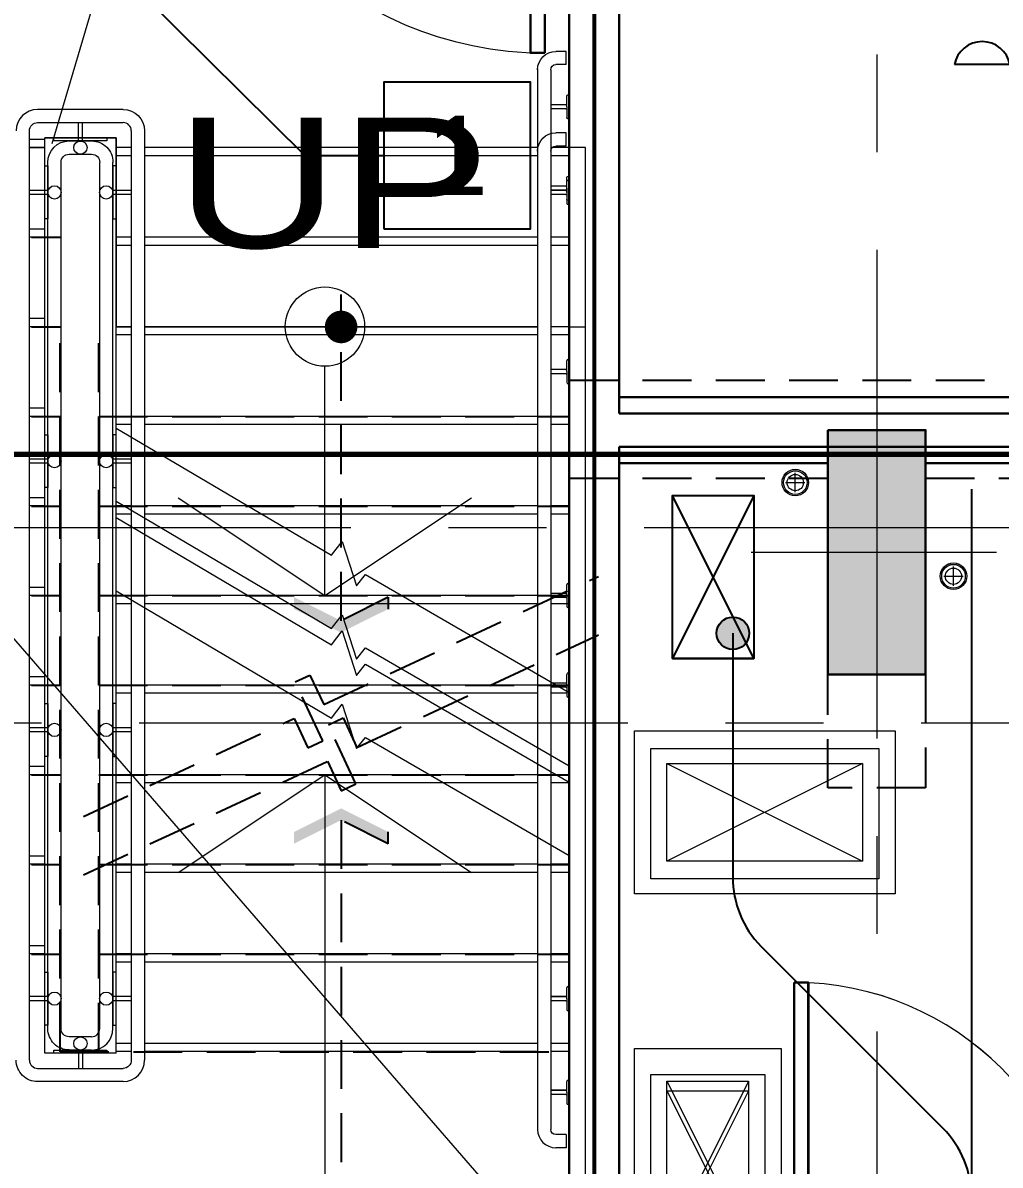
# Model space of a CAD drawing. Header units: inches. Extents: x -26575 to 27, y -11337 to 2257.
# Drawn here: x -22074.8 to -21954.9, y 848.8 to 989.1 of the extents above; entities that cross this region are included whole.
import ezdxf
from ezdxf import colors
from ezdxf.entities.mleader import LeaderData, LeaderLine
from ezdxf.enums import TextEntityAlignment as Align
from ezdxf.math import Vec2, Vec3

# ---------------------------------------------------------------- set-up
doc = ezdxf.new("R2010")
doc.units = ezdxf.units.IN
doc.header["$LTSCALE"] = 48
doc.header["$MEASUREMENT"] = 0
for name, pattern in [('A106$0$CENTER', [2, 1.25, -0.25, 0.25, -0.25]), ('A112$0$CENTER', [2, 1.25, -0.25, 0.25, -0.25]), ('NB - 12th floor_plan$0$HIDDEN2', [0.1875, 0.125, -0.0625])]:
    doc.linetypes.add(name, pattern=pattern)
for name, color, linetype in [('A106$0$A-ANNO-TEXT', 8, 'Continuous'), ('A106$0$A-AREA-IDEN', 8, 'Continuous'), ('A106$0$A-DOOR', 8, 'Continuous'), ('A106$0$A-DOOR-FRAM', 8, 'Continuous'), ('A106$0$A-FLOR-CURB', 8, 'Continuous'), ('A106$0$A-FLOR-HRAL', 8, 'Continuous'), ('A106$0$A-FLOR-OPENING', 8, 'Continuous'), ('A106$0$A-FLOR-SLAB', 8, 'Continuous'), ('A106$0$A-FLOR-STRS', 8, 'Continuous'), ('A106$0$A-GRID-GRDP0-15', 8, 'Continuous'), ('A106$0$A-WALL-FULL-INTR', 8, 'Continuous'), ('A106$0$bc105-11 - A-WALL-FIRE', 8, 'Continuous'), ('A106$0$E-RISER-SLEEVE', 8, 'Continuous'), ('A112$0$A-ANNO-IDEN', 8, 'Continuous'), ('A112$0$A-ANNO-PATT-1-12', 8, 'Continuous'), ('A112$0$A-DOOR', 8, 'Continuous'), ('A112$0$A-FLOR-CURB', 8, 'Continuous'), ('A112$0$A-FLOR-HRAL', 8, 'Continuous'), ('A112$0$A-FLOR-OPENING', 8, 'Continuous'), ('A112$0$A-FLOR-SLAB', 8, 'Continuous'), ('A112$0$A-FLOR-STRS', 8, 'Continuous'), ('A112$0$A-GRID-COLS', 8, 'Continuous'), ('A112$0$A-GRID-GRDP0-15', 8, 'Continuous'), ('A112$0$A-WALL-FULL-INTR', 8, 'Continuous'), ('A112$0$bc112 - A-WALL-FIRE', 8, 'Continuous'), ('A112$0$E-RISER-SLEEVE', 8, 'Continuous'), ('A112$0$Level 20', 8, 'Continuous'), ('A612$0$A-COLS-COL1-12', 8, 'Continuous'), ('A612$0$A-FLOR-OPENING', 8, 'Continuous'), ('E-CNDT', 30, 'Continuous'), ('E-FIRE', 234, 'Continuous'), ('E-POWR-EQPM', 234, 'Continuous'), ('E-TEXT', 6, 'Continuous'), ('G-Anno', 6, 'Continuous'), ('NB - 12th floor_plan$0$STCBEAMS', 1, 'NB - 12th floor_plan$0$HIDDEN2'), ('NB - 12th floor_plan$0$STCCOLS1', 1, 'NB - 12th floor_plan$0$HIDDEN2'), ('NB - 12th floor_plan$0$STSTAIRS1', 1, 'NB - 12th floor_plan$0$HIDDEN2'), ('XREF', 7, 'Continuous')]:
    doc.layers.add(name, color=color, linetype=linetype)
doc.layers.add('E-Fire-Covr', color=240, linetype='Continuous', lineweight=70, plot=False)
doc.styles.add('A106$0$style-Arial', font='arial.ttf')
doc.styles.add('MAMEP ANNO', font='arial.ttf', dxfattribs={"height": 0.078125})
doc.styles.get("Standard").update_dxf_attribs({"font": 'simplex.shx'})

# ---------------------------------------------------------------- blocks, each defined once
blk = doc.blocks.new('A106$0$36D478_5')
at = {"layer": 'A106$0$A-DOOR', "linetype": 'Continuous', "lineweight": 0}
blk.add_arc((0.85, 5.25), 36, 0, 90, dxfattribs=at)
at = {"layer": 'A106$0$A-DOOR', "linetype": 'Continuous', "lineweight": 30}
blk.add_3dface([(0.85, 41.25), (2.6, 41.25), (2.6, 5.25), (0.85, 5.25)], dxfattribs=at)
at = {"layer": 'A106$0$A-DOOR-FRAM', "linetype": 'Continuous', "lineweight": 30}
for p, q in [((-0.65, 5.25), (0.85, 5.25)), ((-0.65, 5.25), (-0.65, 4.88)), ((0.85, 5.25), (0.85, 2.83)), ((38.35, 5.25), (36.85, 5.25)), ((36.85, 5.25), (36.85, 2.83)), ((38.35, 5.25), (38.35, 4.88)), ((0.85, 2.83), (1.6, 2.83)), ((1.6, 2.83), (1.6, -0.37)), ((36.85, 2.83), (36.1, 2.83)), ((36.1, 2.83), (36.1, -0.37)), ((-0.65, -0.37), (-0.65, 0)), ((38.35, -0.37), (38.35, 0)), ((1.6, -0.37), (-0.65, -0.37)), ((36.1, -0.37), (38.35, -0.37))]:
    blk.add_line(p, q, dxfattribs=at)
at = {"layer": 'A106$0$A-DOOR-FRAM', "linetype": 'Continuous', "lineweight": 13}
for p, q in [((-0.65, 4.88), (-0.5, 4.88)), ((-0.5, 5.1), (0.7, 5.1)), ((-0.5, 5.1), (-0.5, 4.88)), ((0.7, 5.1), (0.7, 2.68)), ((38.2, 5.1), (37, 5.1)), ((37, 5.1), (37, 2.68)), ((38.2, 5.1), (38.2, 4.88)), ((38.35, 4.88), (38.2, 4.88)), ((0.7, 2.68), (1.45, 2.68)), ((1.45, 2.68), (1.45, -0.22)), ((37, 2.68), (36.25, 2.68)), ((36.25, 2.68), (36.25, -0.22)), ((-0.5, 0), (-0.65, 0)), ((-0.5, -0.22), (-0.5, 0)), ((38.2, -0.22), (38.2, 0)), ((38.2, 0), (38.35, 0)), ((1.45, -0.22), (-0.5, -0.22)), ((36.25, -0.22), (38.2, -0.22))]:
    blk.add_line(p, q, dxfattribs=at)
blk = doc.blocks.new('*U338')
at = {"layer": 'A106$0$A-FLOR-HRAL', "linetype": 'Continuous', "lineweight": 0}
for p, q in [((1.1, 1.5), (1.04, 1.5)), ((1.1, -1.5), (1.1, 1.5)), ((0.73, 0.26), (-1.11, 0.26)), ((0.86, 0.01), (0.86, 1.32)), ((0.86, 0.01), (0.86, -1.32)), ((0.73, -0.24), (-1.11, -0.24)), ((1.1, -1.5), (1.04, -1.5))]:
    blk.add_line(p, q, dxfattribs=at)
at = {"layer": 'A106$0$A-FLOR-HRAL', "linetype": 'Continuous', "lineweight": 0, "extrusion": (0, 0, -1)}
for centre, radius, start, end in [((-1.04, 1.32), 0.188, 0, 90), ((-0.73, -0.37), 0.125, 90, 180), ((-1.04, -1.32), 0.188, 270, 0)]:
    blk.add_arc(centre, radius, start, end, dxfattribs=at)
at = {"layer": 'A106$0$A-FLOR-HRAL', "linetype": 'Continuous', "lineweight": 0}
blk.add_arc((0.73, 0.38), 0.125, 270, 0, dxfattribs=at)
blk = doc.blocks.new('*U337')
at = {"layer": 'A106$0$A-FLOR-HRAL', "linetype": 'Continuous', "lineweight": 0}
for p, q in [((1.1, 1.5), (1.04, 1.5)), ((1.1, 1.5), (1.1, -1.5)), ((0.73, 0.24), (-1.11, 0.24)), ((0.86, -0.01), (0.86, 1.32)), ((0.73, -0.26), (-1.11, -0.26)), ((0.86, -0.01), (0.86, -1.32)), ((1.1, -1.5), (1.04, -1.5))]:
    blk.add_line(p, q, dxfattribs=at)
for centre, radius, start, end in [((1.04, 1.32), 0.188, 90, 180), ((0.73, 0.37), 0.125, 270, 0), ((1.04, -1.32), 0.188, 180, 270)]:
    blk.add_arc(centre, radius, start, end, dxfattribs=at)
at = {"layer": 'A106$0$A-FLOR-HRAL', "linetype": 'Continuous', "lineweight": 0, "extrusion": (0, 0, -1)}
blk.add_arc((-0.73, -0.38), 0.125, 90, 180, dxfattribs=at)
blk = doc.blocks.new('*U428')
at = {"layer": 'A106$0$A-DOOR', "linetype": 'Continuous', "lineweight": 0}
blk.add_arc((22, 18.56), 44, 180, 270, dxfattribs=at)
at = {"layer": 'A106$0$A-DOOR', "linetype": 'Continuous', "lineweight": 30}
blk.add_3dface([(22, -25.44), (20.25, -25.44), (20.25, 18.56), (22, 18.56)], dxfattribs=at)
at = {"layer": 'A106$0$A-DOOR-FRAM', "linetype": 'Continuous', "lineweight": 30}
for p, q in [((-21.25, 25.44), (-23.5, 25.44)), ((-23.5, 25.44), (-23.5, 25.06)), ((-21.25, 20.98), (-21.25, 25.44)), ((21.25, 25.44), (23.5, 25.44)), ((21.25, 20.98), (21.25, 25.44)), ((23.5, 25.44), (23.5, 25.06)), ((-22, 18.56), (-22, 20.98)), ((-22, 20.98), (-21.25, 20.98)), ((22, 20.98), (21.25, 20.98)), ((22, 18.56), (22, 20.98)), ((-23.5, 18.56), (-23.5, 18.94)), ((-23.5, 18.56), (-22, 18.56)), ((23.5, 18.56), (22, 18.56)), ((23.5, 18.56), (23.5, 18.94))]:
    blk.add_line(p, q, dxfattribs=at)
at = {"layer": 'A106$0$A-DOOR-FRAM', "linetype": 'Continuous', "lineweight": 13}
for p, q in [((-21.4, 25.29), (-23.35, 25.29)), ((-23.35, 25.29), (-23.35, 25.06)), ((-21.4, 21.13), (-21.4, 25.29)), ((21.4, 21.13), (21.4, 25.29)), ((21.4, 25.29), (23.35, 25.29)), ((23.35, 25.29), (23.35, 25.06)), ((-23.35, 25.06), (-23.5, 25.06)), ((23.35, 25.06), (23.5, 25.06)), ((-22.15, 18.71), (-22.15, 21.13)), ((-22.15, 21.13), (-21.4, 21.13)), ((22.15, 21.13), (21.4, 21.13)), ((22.15, 18.71), (22.15, 21.13)), ((-23.5, 18.94), (-23.35, 18.94)), ((-23.35, 18.71), (-23.35, 18.94)), ((-23.35, 18.71), (-22.15, 18.71)), ((23.35, 18.71), (22.15, 18.71)), ((23.5, 18.94), (23.35, 18.94)), ((23.35, 18.71), (23.35, 18.94))]:
    blk.add_line(p, q, dxfattribs=at)
blk = doc.blocks.new('*U371')
at = {"linetype": 'Continuous', "lineweight": 0}
for p, q in [((-9.5, 0, 0), (9.5, 0, 0)), ((0, -9.5, 0), (0, 9.5, 0))]:
    blk.add_line(p, q, dxfattribs=at)
at = {"layer": 'A106$0$E-RISER-SLEEVE', "linetype": 'Continuous', "lineweight": 0}
for radius in [13, 11.6]:
    blk.add_circle((0, 0, 0), radius, dxfattribs=at)
at = {"layer": 'A106$0$E-RISER-SLEEVE', "linetype": 'Continuous', "lineweight": 13}
blk.add_circle((0, 0, 0), 8, dxfattribs=at)
blk = doc.blocks.new('A106')
at = {"layer": 'A106$0$A-ANNO-TEXT', "lineweight": 13}
for p, q in [((-22037.75, 918.79), (-22037.75, 946.93)), ((-22037.75, 896.76), (-22037.75, 839.47))]:
    blk.add_line(p, q, dxfattribs=at)
at = {"layer": 'A106$0$A-ANNO-TEXT', "lineweight": 13, "flags": 128}
for points in [[(-22055.75, 930.79), (-22037.75, 918.79), (-22019.75, 930.79)], [(-22055.75, 884.76), (-22037.75, 896.76), (-22019.75, 884.76)]]:
    blk.add_lwpolyline(points, dxfattribs=at)
at = {"layer": 'A106$0$A-ANNO-TEXT', "lineweight": 13}
blk.add_circle((-22037.75, 951.81), 4.87, dxfattribs=at)
at = {"layer": 'A106$0$A-AREA-IDEN', "lineweight": 0, "elevation": 0.21, "flags": 128}
blk.add_lwpolyline([(-21916.08, 1263.35), (-21985.8, 1263.35), (-22071.29, 974.27)], dxfattribs=at)
at = {"layer": 'A106$0$A-FLOR-CURB', "lineweight": 0}
for points in [[(-21997.76, 899.99), (-21969.76, 899.99), (-21969.76, 883.99), (-21997.76, 883.99)], [(-21997.76, 859.99), (-21983.76, 859.99), (-21983.76, 835.99), (-21997.76, 835.99)]]:
    blk.add_3dface(points, dxfattribs=at)
at = {"layer": 'A106$0$A-FLOR-HRAL', "lineweight": 13}
for p, q in [((-22062.52, 978.48), (-22073.02, 978.48)), ((-22073.02, 976.86), (-22062.52, 976.86)), ((-22074.02, 861.73), (-22074.02, 975.86)), ((-22061.52, 975.86), (-22061.52, 927.25)), ((-22059.9, 975.86), (-22059.9, 926.29)), ((-22008.15, 975.61), (-22009.4, 975.61)), ((-22008.15, 973.98), (-22008.15, 975.61)), ((-22069.15, 974.61), (-22066.4, 974.61)), ((-22011.65, 973.47), (-22011.65, 898.11)), ((-22008.15, 973.98), (-22009.4, 973.98)), ((-22069.15, 972.98), (-22066.4, 972.98)), ((-22010.02, 973.36), (-22010.02, 897.17)), ((-22071.77, 865.61), (-22071.77, 971.98)), ((-22070.15, 865.61), (-22070.15, 971.98)), ((-22065.4, 927.57), (-22065.4, 971.98)), ((-22063.77, 926.61), (-22063.77, 971.98)), ((-22065.4, 865.61), (-22065.4, 927.57)), ((-22063.77, 865.61), (-22063.77, 926.61)), ((-22061.52, 918.25), (-22061.52, 861.73)), ((-22059.9, 917.29), (-22059.9, 861.73)), ((-22011.65, 889.11), (-22011.65, 853.23)), ((-22010.02, 888.17), (-22010.02, 853.23)), ((-22066.4, 864.61), (-22069.15, 864.61)), ((-22066.4, 862.98), (-22069.15, 862.98)), ((-22073.02, 860.73), (-22062.52, 860.73)), ((-22062.52, 859.11), (-22073.02, 859.11)), ((-22008.15, 852.61), (-22009.4, 852.61)), ((-22008.15, 852.61), (-22008.15, 850.98)), ((-22008.15, 850.98), (-22009.4, 850.98))]:
    blk.add_line(p, q, dxfattribs=at)
at = {"layer": 'A106$0$A-FLOR-HRAL', "lineweight": 0}
for p, q in [((-22068.02, 974.61), (-22068.02, 976.86)), ((-22067.52, 974.61), (-22067.52, 976.86)), ((-22071.77, 968.54), (-22074.02, 968.54)), ((-22071.77, 968.04), (-22074.02, 968.04)), ((-22061.52, 968.54), (-22063.77, 968.54)), ((-22061.52, 968.04), (-22063.77, 968.04)), ((-22071.77, 935.54), (-22074.02, 935.54)), ((-22071.77, 935.04), (-22074.02, 935.04)), ((-22061.52, 935.54), (-22063.77, 935.54)), ((-22061.52, 935.04), (-22063.77, 935.04)), ((-22071.77, 902.54), (-22074.02, 902.54)), ((-22071.77, 902.04), (-22074.02, 902.04)), ((-22061.52, 902.54), (-22063.77, 902.54)), ((-22061.52, 902.04), (-22063.77, 902.04)), ((-22071.77, 869.54), (-22074.02, 869.54)), ((-22071.77, 869.04), (-22074.02, 869.04)), ((-22061.52, 869.54), (-22063.77, 869.54)), ((-22061.52, 869.04), (-22063.77, 869.04)), ((-22068.02, 862.98), (-22068.02, 860.73)), ((-22067.52, 862.98), (-22067.52, 860.73))]:
    blk.add_line(p, q, dxfattribs=at)
at = {"layer": 'A106$0$A-FLOR-HRAL', "lineweight": 13}
for centre, radius, start, end in [((-22073.02, 975.86), 2.63, 90, 179.983), ((-22062.52, 975.86), 1, 359.9847, 90), ((-22066.4, 865.61), 1, 270, 360), ((-22066.4, 865.61), 2.63, 270, 360), ((-22073.02, 861.73), 1, 180, 270), ((-22062.52, 861.73), 2.63, 270, 360), ((-22009.4, 853.23), 2.25, 180, 270)]:
    blk.add_arc(centre, radius, start, end, dxfattribs=at)
at = {"layer": 'A106$0$A-FLOR-HRAL', "lineweight": 13, "extrusion": (0, 0, -1)}
for centre, radius, start, end in [((22062.52, 975.86), 2.63, 90, 180), ((22073.02, 975.86), 1, 359.9765, 90), ((22009.4, 973.36), 2.25, 0, 90), ((22069.15, 971.98), 2.63, 0, 90), ((22066.4, 971.98), 2.63, 90, 180.1233), ((22009.4, 973.36), 0.625, 0, 90), ((22069.15, 971.98), 1, 0, 90), ((22066.4, 971.98), 1, 90, 180.1998), ((22069.15, 865.61), 2.62, 270, 0.0215), ((22069.15, 865.61), 1, 270, 0.0348), ((22073.02, 861.73), 2.63, 270, 0.0009), ((22062.52, 861.73), 1, 179.9832, 270), ((22009.4, 853.23), 0.625, 270, 0)]:
    blk.add_arc(centre, radius, start, end, dxfattribs=at)
at = {"layer": 'A106$0$A-FLOR-OPENING', "lineweight": 0}
for p, q in [((-22059.9, 951.79), (-22011.65, 951.79)), ((-22007.77, 951.79), (-22010.02, 951.79)), ((-22007.77, 951.79), (-22005.77, 951.79)), ((-22005.77, 805.79), (-22005.77, 951.79))]:
    blk.add_line(p, q, dxfattribs=at)
at = {"layer": 'A106$0$A-FLOR-OPENING', "lineweight": 0, "flags": 128}
blk.add_lwpolyline([(-22074.02, 973.79), (-22072.15, 973.79), (-22072.15, 974.98), (-22063.4, 974.98), (-22063.4, 951.79), (-22061.52, 951.79)], dxfattribs=at)
at = {"layer": 'A106$0$A-FLOR-OPENING', "lineweight": 0}
for points in [[(-21995.76, 898.16), (-21971.76, 898.16), (-21971.76, 886.16), (-21995.76, 886.16)], [(-21995.76, 857.99), (-21985.76, 857.99), (-21985.76, 837.99), (-21995.76, 837.99)]]:
    blk.add_3dface(points, dxfattribs=at)
at = {"layer": 'A106$0$A-FLOR-SLAB', "lineweight": 0}
for p, q in [((-21995.76, 898.16), (-21971.76, 886.16)), ((-21971.76, 898.16), (-21995.76, 886.16)), ((-21995.76, 857.99), (-21985.76, 837.99)), ((-21985.76, 857.99), (-21995.76, 837.99))]:
    blk.add_line(p, q, dxfattribs=at)
at = {"layer": 'A106$0$A-FLOR-STRS', "lineweight": 0}
for p, q in [((-22072.15, 862.61), (-22072.15, 974.98)), ((-22063.4, 974.98), (-22072.15, 974.98)), ((-22063.4, 928.36), (-22063.4, 974.98)), ((-22072.15, 974.79), (-22074.02, 974.79)), ((-22072.15, 963.79), (-22074.02, 963.79)), ((-22072.15, 952.79), (-22074.02, 952.79)), ((-22061.52, 950.79), (-22063.4, 950.79)), ((-22011.65, 950.79), (-22059.9, 950.79)), ((-22007.77, 950.79), (-22010.02, 950.79)), ((-22072.15, 941.79), (-22074.02, 941.79)), ((-22061.52, 939.79), (-22063.4, 939.79)), ((-22011.65, 939.79), (-22059.9, 939.79)), ((-22007.77, 939.79), (-22010.02, 939.79)), ((-22072.15, 930.79), (-22074.02, 930.79)), ((-22061.52, 928.79), (-22063.4, 928.79)), ((-22011.65, 928.79), (-22059.9, 928.79)), ((-22007.77, 928.79), (-22010.02, 928.79)), ((-22072.15, 919.79), (-22074.02, 919.79)), ((-22063.4, 862.61), (-22063.4, 919.36)), ((-22061.52, 917.79), (-22063.4, 917.79)), ((-22011.65, 917.79), (-22045.5, 917.79)), ((-22007.77, 917.79), (-22010.02, 917.79)), ((-22072.15, 908.79), (-22074.02, 908.79)), ((-22061.52, 906.79), (-22063.4, 906.79)), ((-22042.11, 906.79), (-22059.9, 906.79)), ((-22011.65, 906.79), (-22026.7, 906.79)), ((-22008.06, 906.79), (-22010.02, 906.79)), ((-22072.15, 897.79), (-22074.02, 897.79)), ((-22061.52, 895.79), (-22063.4, 895.79)), ((-22023.23, 895.79), (-22059.9, 895.79)), ((-22072.15, 886.79), (-22074.02, 886.79)), ((-22061.52, 884.79), (-22063.4, 884.79)), ((-22011.65, 884.79), (-22059.9, 884.79)), ((-22007.77, 884.79), (-22010.02, 884.79)), ((-22072.15, 875.79), (-22074.02, 875.79)), ((-22061.52, 873.79), (-22063.4, 873.79)), ((-22011.65, 873.79), (-22059.9, 873.79)), ((-22007.77, 873.79), (-22010.02, 873.79)), ((-22061.52, 862.79), (-22063.4, 862.79)), ((-22011.65, 862.79), (-22059.9, 862.79)), ((-22007.77, 862.79), (-22010.02, 862.79)), ((-22063.4, 862.61), (-22072.15, 862.61))]:
    blk.add_line(p, q, dxfattribs=at)
at = {"layer": 'A106$0$A-FLOR-STRS', "lineweight": 13}
for p, q in [((-22072.15, 973.79), (-22074.02, 973.79)), ((-22072.15, 962.79), (-22074.02, 962.79)), ((-22072.15, 951.79), (-22074.02, 951.79)), ((-22061.52, 951.79), (-22063.4, 951.79)), ((-22011.65, 951.79), (-22059.9, 951.79)), ((-22007.77, 951.79), (-22010.02, 951.79)), ((-22072.15, 940.79), (-22074.02, 940.79)), ((-22061.52, 940.79), (-22063.4, 940.79)), ((-22011.65, 940.79), (-22059.9, 940.79)), ((-22007.77, 940.79), (-22010.02, 940.79)), ((-22072.15, 929.79), (-22074.02, 929.79)), ((-22061.52, 929.79), (-22063.4, 929.79)), ((-22011.65, 929.79), (-22059.9, 929.79)), ((-22007.77, 929.79), (-22010.02, 929.79)), ((-22072.15, 918.79), (-22074.02, 918.79)), ((-22062.45, 918.79), (-22063.4, 918.79)), ((-22011.65, 918.79), (-22047.19, 918.79)), ((-22007.77, 918.79), (-22010.02, 918.79)), ((-22072.15, 907.79), (-22074.02, 907.79)), ((-22061.52, 907.79), (-22063.4, 907.79)), ((-22043.8, 907.79), (-22059.9, 907.79)), ((-22011.65, 907.79), (-22028.34, 907.79)), ((-22072.15, 896.79), (-22074.02, 896.79)), ((-22061.52, 896.79), (-22063.4, 896.79)), ((-22024.96, 896.79), (-22059.9, 896.79)), ((-22007.77, 896.79), (-22009.37, 896.79)), ((-22072.15, 885.79), (-22074.02, 885.79)), ((-22061.52, 885.79), (-22063.4, 885.79)), ((-22011.65, 885.79), (-22059.9, 885.79)), ((-22007.77, 885.79), (-22010.02, 885.79)), ((-22007.77, 885.79), (-22010.02, 885.79)), ((-22072.15, 874.79), (-22074.02, 874.79)), ((-22061.52, 874.79), (-22063.4, 874.79)), ((-22011.65, 874.79), (-22059.9, 874.79)), ((-22007.77, 874.79), (-22010.02, 874.79)), ((-22061.52, 863.79), (-22063.4, 863.79)), ((-22011.65, 863.79), (-22059.9, 863.79)), ((-22007.77, 863.79), (-22010.02, 863.79))]:
    blk.add_line(p, q, dxfattribs=at)
at = {"layer": 'A106$0$A-FLOR-STRS', "lineweight": 0, "flags": 128}
for points in [[(-22063.4, 928.36), (-22036.96, 912.75), (-22035.62, 914.44), (-22033.89, 908.99), (-22032.77, 910.36), (-22007.77, 895.87)], [(-22063.4, 919.36), (-22036.96, 903.75), (-22035.62, 905.44), (-22033.89, 899.99), (-22032.77, 901.36), (-22007.77, 886.87)]]:
    blk.add_lwpolyline(points, dxfattribs=at)
at = {"layer": 'A106$0$A-FLOR-STRS', "lineweight": 0}
for centre in [(-22067.77, 973.79), (-22070.95, 968.29), (-22064.6, 968.29), (-22070.95, 935.29), (-22064.6, 935.29), (-22070.95, 902.29), (-22064.6, 902.29), (-22070.95, 869.29), (-22064.6, 869.29), (-22067.77, 863.79)]:
    blk.add_circle(centre, 0.813, dxfattribs=at)
for points in [[(-22071.02, 974.98), (-22064.52, 974.98), (-22064.52, 974.61), (-22071.02, 974.61)], [(-22072.15, 965.04), (-22072.15, 971.54), (-22071.77, 971.54), (-22071.77, 965.04)], [(-22063.4, 965.04), (-22063.4, 971.54), (-22063.77, 971.54), (-22063.77, 965.04)], [(-22072.15, 932.04), (-22072.15, 938.54), (-22071.77, 938.54), (-22071.77, 932.04)], [(-22063.4, 932.04), (-22063.4, 938.54), (-22063.77, 938.54), (-22063.77, 932.04)], [(-22072.15, 899.04), (-22072.15, 905.54), (-22071.77, 905.54), (-22071.77, 899.04)], [(-22063.4, 899.04), (-22063.4, 905.54), (-22063.77, 905.54), (-22063.77, 899.04)], [(-22072.15, 866.04), (-22072.15, 872.54), (-22071.77, 872.54), (-22071.77, 866.04)], [(-22063.4, 866.04), (-22063.4, 872.54), (-22063.77, 872.54), (-22063.77, 866.04)], [(-22064.52, 862.61), (-22071.02, 862.61), (-22071.02, 862.98), (-22064.52, 862.98)]]:
    blk.add_3dface(points, dxfattribs=at)
at = {"layer": 'A106$0$A-GRID-GRDP0-15', "linetype": 'A106$0$CENTER', "lineweight": 0}
for p, q in [((-21970.01, 2113.24), (-21970.01, 382.21)), ((-24110.57, 927.16), (-20437.54, 927.16)), ((-23884.56, 903.16), (-20364.93, 903.16))]:
    blk.add_line(p, q, dxfattribs=at)
at = {"layer": 'A106$0$A-WALL-FULL-INTR', "lineweight": 30}
for p, q in [((-22001.65, 1035.92), (-22001.65, 943.16)), ((-22007.77, 1029.79), (-22007.77, 807.79)), ((-22001.65, 943.16), (-21842.77, 943.16)), ((-22001.65, 937.03), (-21842.77, 937.03)), ((-22001.65, 937.03), (-22001.65, 834.9))]:
    blk.add_line(p, q, dxfattribs=at)
at = {"layer": 'A106$0$bc105-11 - A-WALL-FIRE', "lineweight": 53}
blk.add_line((-22004.71, 1032.85), (-22004.71, 805.94), dxfattribs=at)
at = {"layer": 'A106$0$A-DOOR', "lineweight": 0}
for name, p in [('*U428', (-22032.77, 1010.86)), ('A106$0$36D478_5', (-21981.01, 830.03))]:
    blk.add_blockref(name, p, dxfattribs=at)
at = {"layer": 'A106$0$A-FLOR-HRAL', "lineweight": 0}
for name, p in [('*U338', (-22008.91, 968.79)), ('*U337', (-22008.91, 946.29)), ('*U337', (-22008.91, 907.79)), ('*U337', (-22008.91, 869.29)), ('*U337', (-22008.91, 857.79))]:
    blk.add_blockref(name, p, dxfattribs=at)
at = {"layer": 'A106$0$E-RISER-SLEEVE', "lineweight": 13, "xscale": 0.125, "yscale": 0.125, "zscale": 0.125}
for p in [(-21980.01, 932.66, 0), (-21960.59, 921.16, 0)]:
    blk.add_blockref('*U371', p, dxfattribs=at)
at = {"layer": 'A106$0$A-ANNO-TEXT', "lineweight": 13, "style": 'A106$0$style-Arial', "width": 1.246875}
blk.add_text('UP', height=16, dxfattribs=at).set_placement((-22056.11, 961.48, 0.21))
blk = doc.blocks.new('A112')
at = {"layer": 'A112$0$A-ANNO-IDEN', "lineweight": 0, "elevation": 0.21, "flags": 128}
blk.add_lwpolyline([(-22258.29, 1071.71), (-22213.02, 1071.71), (-21973.19, 794.86)], dxfattribs=at)
at = {"layer": 'A112$0$A-ANNO-PATT-1-12', "lineweight": 30, "extrusion": (0, 0, -1)}
blk.add_solid([(21976.01, 909.11), (21964.01, 909.11), (21976.01, 939.11), (21964.01, 939.11)], dxfattribs=at)
at = {"layer": 'A112$0$A-DOOR', "lineweight": 0}
blk.add_arc((-21980.15, 835.28), 36, 0, 90, dxfattribs=at)
at = {"layer": 'A112$0$A-DOOR', "lineweight": 30}
blk.add_3dface([(-21980.15, 871.28), (-21978.4, 871.28), (-21978.4, 835.28), (-21980.15, 835.28)], dxfattribs=at)
at = {"layer": 'A112$0$A-FLOR-CURB', "lineweight": 0}
for points in [[(-21999.76, 902.16), (-21967.76, 902.16), (-21967.76, 882.16), (-21999.76, 882.16)], [(-21999.76, 863.16), (-21981.76, 863.16), (-21981.76, 835.16), (-21999.76, 835.16)]]:
    blk.add_3dface(points, dxfattribs=at)
at = {"layer": 'A112$0$A-FLOR-HRAL', "lineweight": 13}
for p, q in [((-22008.15, 985.61), (-22009.4, 985.61)), ((-22008.15, 983.98), (-22008.15, 985.61)), ((-22011.65, 983.47), (-22011.65, 909.12)), ((-22010.02, 983.36), (-22010.02, 908.18)), ((-22008.15, 983.98), (-22009.4, 983.98)), ((-22062.52, 978.48), (-22073.02, 978.48)), ((-22073.02, 976.86), (-22062.52, 976.86)), ((-22074.02, 861.73), (-22074.02, 975.86)), ((-22061.52, 975.86), (-22061.52, 938.25)), ((-22059.9, 975.86), (-22059.9, 937.29)), ((-22069.15, 974.61), (-22066.4, 974.61)), ((-22069.15, 972.98), (-22066.4, 972.98)), ((-22071.77, 865.61), (-22071.77, 971.98)), ((-22070.15, 865.61), (-22070.15, 971.98)), ((-22065.4, 927.57), (-22065.4, 971.98)), ((-22063.77, 926.61), (-22063.77, 971.98)), ((-22061.52, 929.25), (-22061.52, 861.73)), ((-22065.4, 865.61), (-22065.4, 927.57)), ((-22059.9, 928.29), (-22059.9, 861.73)), ((-22063.77, 865.61), (-22063.77, 926.61)), ((-22011.65, 900.12), (-22011.65, 853.23)), ((-22010.02, 899.18), (-22010.02, 853.23)), ((-22066.4, 864.61), (-22069.15, 864.61)), ((-22066.4, 862.98), (-22069.15, 862.98)), ((-22073.02, 860.73), (-22062.52, 860.73)), ((-22062.52, 859.11), (-22073.02, 859.11)), ((-22008.15, 852.61), (-22009.4, 852.61)), ((-22008.15, 852.61), (-22008.15, 850.98)), ((-22008.15, 850.98), (-22009.4, 850.98))]:
    blk.add_line(p, q, dxfattribs=at)
at = {"layer": 'A112$0$A-FLOR-HRAL', "lineweight": 0}
for p, q in [((-22008.06, 978.8), (-22008.06, 980.11)), ((-22007.81, 980.3), (-22007.87, 980.3)), ((-22007.81, 977.29), (-22007.81, 980.3)), ((-22008.18, 979.05), (-22010.02, 979.05)), ((-22008.18, 978.55), (-22010.02, 978.55)), ((-22008.06, 978.8), (-22008.06, 977.48)), ((-22068.02, 974.61), (-22068.02, 976.86)), ((-22067.52, 974.61), (-22067.52, 976.86)), ((-22007.81, 977.29), (-22007.87, 977.29)), ((-22008.06, 968.29), (-22008.06, 969.61)), ((-22007.81, 969.8), (-22007.87, 969.8)), ((-22007.81, 969.8), (-22007.81, 966.79)), ((-22071.77, 968.54), (-22074.02, 968.54)), ((-22071.77, 968.04), (-22074.02, 968.04)), ((-22061.52, 968.54), (-22063.77, 968.54)), ((-22061.52, 968.04), (-22063.77, 968.04)), ((-22008.18, 968.54), (-22010.02, 968.54)), ((-22008.18, 968.04), (-22010.02, 968.04)), ((-22008.06, 968.29), (-22008.06, 966.98)), ((-22007.81, 966.79), (-22007.87, 966.79)), ((-22071.77, 935.54), (-22074.02, 935.54)), ((-22071.77, 935.04), (-22074.02, 935.04)), ((-22007.81, 920.3), (-22007.87, 920.3)), ((-22007.81, 920.3), (-22007.81, 917.29)), ((-22008.18, 919.04), (-22010.02, 919.04)), ((-22008.06, 918.79), (-22008.06, 920.11)), ((-22008.06, 918.79), (-22008.06, 917.48)), ((-22008.18, 918.54), (-22010.02, 918.54)), ((-22007.81, 917.29), (-22007.87, 917.29)), ((-22071.77, 902.54), (-22074.02, 902.54)), ((-22071.77, 902.04), (-22074.02, 902.04)), ((-22061.52, 902.54), (-22063.77, 902.54)), ((-22061.52, 902.04), (-22063.77, 902.04)), ((-22008.06, 869.29), (-22008.06, 870.61)), ((-22007.81, 870.8), (-22007.87, 870.8)), ((-22007.81, 870.8), (-22007.81, 867.79)), ((-22071.77, 869.54), (-22074.02, 869.54)), ((-22071.77, 869.04), (-22074.02, 869.04)), ((-22061.52, 869.54), (-22063.77, 869.54)), ((-22061.52, 869.04), (-22063.77, 869.04)), ((-22008.18, 869.54), (-22010.02, 869.54)), ((-22008.18, 869.04), (-22010.02, 869.04)), ((-22008.06, 869.29), (-22008.06, 867.98)), ((-22007.81, 867.79), (-22007.87, 867.79)), ((-22068.02, 862.98), (-22068.02, 860.73)), ((-22067.52, 862.98), (-22067.52, 860.73)), ((-22008.06, 857.79), (-22008.06, 859.11)), ((-22007.81, 859.3), (-22007.87, 859.3)), ((-22007.81, 859.3), (-22007.81, 856.29)), ((-22008.18, 858.04), (-22010.02, 858.04)), ((-22008.18, 857.54), (-22010.02, 857.54)), ((-22008.06, 857.79), (-22008.06, 856.48)), ((-22007.81, 856.29), (-22007.87, 856.29))]:
    blk.add_line(p, q, dxfattribs=at)
at = {"layer": 'A112$0$A-FLOR-HRAL', "lineweight": 13, "extrusion": (0, 0, -1)}
for centre, radius, start, end in [((22009.4, 983.36), 2.25, 0, 90), ((22009.4, 983.36), 0.625, 0, 90), ((22062.52, 975.86), 2.63, 90, 180), ((22073.02, 975.86), 1, 359.9765, 90), ((22069.15, 971.98), 2.63, 0, 90), ((22066.4, 971.98), 2.63, 90, 180.1233), ((22069.15, 971.98), 1, 0, 90), ((22066.4, 971.98), 1, 90, 180.1998), ((22069.15, 865.61), 2.62, 270, 0.0215), ((22069.15, 865.61), 1, 270, 0.0348), ((22073.02, 861.73), 2.63, 270, 0.0009), ((22062.52, 861.73), 1, 179.9832, 270), ((22009.4, 853.23), 0.625, 270, 0)]:
    blk.add_arc(centre, radius, start, end, dxfattribs=at)
at = {"layer": 'A112$0$A-FLOR-HRAL', "lineweight": 0}
for centre, radius, start, end in [((-22008.18, 979.18), 0.125, 270, 0), ((-22007.87, 969.61), 0.188, 90, 180), ((-22008.18, 968.66), 0.125, 270, 0), ((-22007.87, 966.98), 0.188, 180, 270), ((-22007.87, 920.11), 0.188, 90, 180), ((-22008.18, 919.16), 0.125, 270, 0), ((-22007.87, 917.48), 0.188, 180, 270), ((-22008.18, 869.66), 0.125, 270, 0), ((-22007.87, 870.61), 0.188, 90, 180), ((-22007.87, 867.98), 0.188, 180, 270), ((-22007.87, 859.11), 0.188, 90, 180), ((-22008.18, 858.16), 0.125, 270, 0), ((-22007.87, 856.48), 0.188, 180, 270)]:
    blk.add_arc(centre, radius, start, end, dxfattribs=at)
at = {"layer": 'A112$0$A-FLOR-HRAL', "lineweight": 0, "extrusion": (0, 0, -1)}
for centre, radius, start, end in [((22007.87, 980.11), 0.188, 0, 90), ((22008.18, 978.43), 0.125, 90, 180), ((22007.87, 977.48), 0.188, 270, 0), ((22008.18, 967.91), 0.125, 90, 180), ((22008.18, 918.41), 0.125, 90, 180), ((22008.18, 868.91), 0.125, 90, 180), ((22008.18, 857.41), 0.125, 90, 180)]:
    blk.add_arc(centre, radius, start, end, dxfattribs=at)
at = {"layer": 'A112$0$A-FLOR-HRAL', "lineweight": 13}
for centre, radius, start, end in [((-22073.02, 975.86), 2.63, 90, 179.983), ((-22062.52, 975.86), 1, 359.9847, 90), ((-22066.4, 865.61), 1, 270, 360), ((-22066.4, 865.61), 2.63, 270, 360), ((-22073.02, 861.73), 1, 180, 270), ((-22062.52, 861.73), 2.63, 270, 360), ((-22009.4, 853.23), 2.25, 180, 270)]:
    blk.add_arc(centre, radius, start, end, dxfattribs=at)
at = {"layer": 'A112$0$A-FLOR-OPENING', "lineweight": 0}
for points in [[(-21995.76, 898.16), (-21971.76, 898.16), (-21971.76, 886.16), (-21995.76, 886.16)], [(-21995.76, 859.16), (-21985.76, 859.16), (-21985.76, 839.16), (-21995.76, 839.16)]]:
    blk.add_3dface(points, dxfattribs=at)
at = {"layer": 'A112$0$A-FLOR-SLAB', "lineweight": 0}
for p, q in [((-22005.77, 973.79), (-22007.77, 973.79)), ((-22005.77, 805.79), (-22005.77, 973.79)), ((-21995.76, 898.16), (-21971.76, 886.16)), ((-21971.76, 898.16), (-21995.76, 886.16)), ((-21995.76, 859.16), (-21985.76, 839.16)), ((-21985.76, 859.16), (-21995.76, 839.16))]:
    blk.add_line(p, q, dxfattribs=at)
at = {"layer": 'A112$0$A-FLOR-STRS', "lineweight": 0}
for p, q in [((-22072.15, 862.61), (-22072.15, 974.98)), ((-22063.4, 974.98), (-22072.15, 974.98)), ((-22063.4, 939.36), (-22063.4, 974.98)), ((-22072.15, 974.79), (-22074.02, 974.79)), ((-22061.52, 972.79), (-22063.4, 972.79)), ((-22011.65, 972.79), (-22059.9, 972.79)), ((-22007.77, 972.79), (-22010.02, 972.79)), ((-22072.15, 963.79), (-22074.02, 963.79)), ((-22061.52, 961.79), (-22063.4, 961.79)), ((-22011.65, 961.79), (-22059.9, 961.79)), ((-22007.77, 961.79), (-22010.02, 961.79)), ((-22072.15, 952.79), (-22074.02, 952.79)), ((-22061.52, 950.79), (-22063.4, 950.79)), ((-22011.65, 950.79), (-22059.9, 950.79)), ((-22007.77, 950.79), (-22010.02, 950.79)), ((-22072.15, 941.79), (-22074.02, 941.79)), ((-22061.52, 939.79), (-22063.4, 939.79)), ((-22011.65, 939.79), (-22059.9, 939.79)), ((-22007.77, 939.79), (-22010.02, 939.79)), ((-22072.15, 930.79), (-22074.02, 930.79)), ((-22063.4, 862.61), (-22063.4, 930.36)), ((-22011.65, 928.79), (-22045.5, 928.79)), ((-22007.77, 928.79), (-22010.02, 928.79)), ((-22072.15, 919.79), (-22074.02, 919.79)), ((-22061.52, 917.79), (-22063.4, 917.79)), ((-22042.11, 917.79), (-22059.9, 917.79)), ((-22011.65, 917.79), (-22026.62, 917.79)), ((-22008.06, 917.79), (-22010.02, 917.79)), ((-22072.15, 908.79), (-22074.02, 908.79)), ((-22061.52, 906.79), (-22063.4, 906.79)), ((-22023.17, 906.79), (-22059.9, 906.79)), ((-22072.15, 897.79), (-22074.02, 897.79)), ((-22061.52, 895.79), (-22063.4, 895.79)), ((-22011.65, 895.79), (-22059.9, 895.79)), ((-22007.77, 895.79), (-22010.02, 895.79)), ((-22072.15, 886.79), (-22074.02, 886.79)), ((-22061.52, 884.79), (-22063.4, 884.79)), ((-22011.65, 884.79), (-22059.9, 884.79)), ((-22007.77, 884.79), (-22010.02, 884.79)), ((-22072.15, 875.79), (-22074.02, 875.79)), ((-22061.52, 873.79), (-22063.4, 873.79)), ((-22011.65, 873.79), (-22059.9, 873.79)), ((-22007.77, 873.79), (-22010.02, 873.79)), ((-22061.52, 862.79), (-22063.4, 862.79)), ((-22011.65, 862.79), (-22059.9, 862.79)), ((-22007.77, 862.79), (-22010.02, 862.79)), ((-22063.4, 862.61), (-22072.15, 862.61))]:
    blk.add_line(p, q, dxfattribs=at)
at = {"layer": 'A112$0$A-FLOR-STRS', "lineweight": 13}
for p, q in [((-22072.15, 973.79), (-22074.02, 973.79)), ((-22061.52, 973.79), (-22063.4, 973.79)), ((-22011.65, 973.79), (-22059.9, 973.79)), ((-22007.77, 973.79), (-22010.02, 973.79)), ((-22072.15, 962.79), (-22074.02, 962.79)), ((-22061.52, 962.79), (-22063.4, 962.79)), ((-22011.65, 962.79), (-22059.9, 962.79)), ((-22007.77, 962.79), (-22010.02, 962.79)), ((-22072.15, 951.79), (-22074.02, 951.79)), ((-22061.52, 951.79), (-22063.4, 951.79)), ((-22011.65, 951.79), (-22059.9, 951.79)), ((-22007.77, 951.79), (-22010.02, 951.79)), ((-22072.15, 940.79), (-22074.02, 940.79)), ((-22061.52, 940.79), (-22063.4, 940.79)), ((-22011.65, 940.79), (-22059.9, 940.79)), ((-22007.77, 940.79), (-22010.02, 940.79)), ((-22072.15, 929.79), (-22074.02, 929.79)), ((-22011.65, 929.79), (-22047.19, 929.79)), ((-22007.77, 929.79), (-22010.02, 929.79)), ((-22072.15, 918.79), (-22074.02, 918.79)), ((-22061.52, 918.79), (-22063.4, 918.79)), ((-22043.8, 918.79), (-22059.9, 918.79)), ((-22011.65, 918.79), (-22028.34, 918.79)), ((-22072.15, 907.79), (-22074.02, 907.79)), ((-22061.52, 907.79), (-22063.4, 907.79)), ((-22024.89, 907.79), (-22059.9, 907.79)), ((-22007.77, 907.79), (-22009.37, 907.79)), ((-22072.15, 896.79), (-22074.02, 896.79)), ((-22061.52, 896.79), (-22063.4, 896.79)), ((-22011.65, 896.79), (-22059.9, 896.79)), ((-22007.77, 896.79), (-22010.02, 896.79)), ((-22007.77, 896.79), (-22010.02, 896.79)), ((-22072.15, 885.79), (-22074.02, 885.79)), ((-22061.52, 885.79), (-22063.4, 885.79)), ((-22011.65, 885.79), (-22059.9, 885.79)), ((-22007.77, 885.79), (-22010.02, 885.79)), ((-22007.77, 885.79), (-22010.02, 885.79)), ((-22072.15, 874.79), (-22074.02, 874.79)), ((-22061.52, 874.79), (-22063.4, 874.79)), ((-22011.65, 874.79), (-22059.9, 874.79)), ((-22007.77, 874.79), (-22010.02, 874.79)), ((-22061.52, 863.79), (-22063.4, 863.79)), ((-22011.65, 863.79), (-22059.9, 863.79)), ((-22007.77, 863.79), (-22010.02, 863.79))]:
    blk.add_line(p, q, dxfattribs=at)
at = {"layer": 'A112$0$A-FLOR-STRS', "lineweight": 0, "flags": 128}
for points in [[(-22063.4, 939.36), (-22036.96, 923.75), (-22035.62, 925.44), (-22033.89, 919.99), (-22032.77, 921.36), (-22007.77, 906.87)], [(-22063.4, 930.36), (-22036.96, 914.75), (-22035.62, 916.44), (-22033.89, 910.99), (-22032.77, 912.36), (-22007.77, 897.87)]]:
    blk.add_lwpolyline(points, dxfattribs=at)
at = {"layer": 'A112$0$A-FLOR-STRS', "lineweight": 0}
for centre in [(-22064.6, 968.29), (-22064.6, 935.29), (-22064.6, 902.29), (-22064.6, 869.29)]:
    blk.add_circle(centre, 0.813, dxfattribs=at)
at = {"layer": 'A112$0$A-GRID-COLS', "lineweight": 0}
blk.add_line((-21985.44, 924.11), (-21955.31, 924.11), dxfattribs=at)
at = {"layer": 'A112$0$A-GRID-GRDP0-15', "linetype": 'A112$0$CENTER', "lineweight": 0}
for p, q in [((-21970.01, 2113.24), (-21970.01, 382.21)), ((-24110.57, 927.16), (-20437.54, 927.16)), ((-23884.56, 903.16), (-20364.93, 903.16))]:
    blk.add_line(p, q, dxfattribs=at)
at = {"layer": 'A112$0$A-WALL-FULL-INTR', "lineweight": 30}
for p, q in [((-22001.65, 1041.92), (-22001.65, 941.16)), ((-22007.77, 1035.79), (-22007.77, 807.79)), ((-22001.65, 941.16), (-21842.77, 941.16)), ((-21964.01, 939.11), (-21964.01, 938.78)), ((-22001.65, 935.04), (-21976.01, 935.03)), ((-22001.65, 935.04), (-22001.65, 834.9)), ((-21964.01, 935.03), (-21842.77, 935.03))]:
    blk.add_line(p, q, dxfattribs=at)
at = {"layer": 'A112$0$bc112 - A-WALL-FIRE', "lineweight": 53}
blk.add_line((-22004.71, 1038.85), (-22004.71, 805.94), dxfattribs=at)
at = {"layer": 'A112$0$E-RISER-SLEEVE', "lineweight": 0}
for p, q in [((-21980.01, 931.47), (-21980.01, 933.84)), ((-21981.2, 932.66), (-21978.83, 932.66)), ((-21960.59, 919.97), (-21960.59, 922.34)), ((-21961.78, 921.16), (-21959.4, 921.16))]:
    blk.add_line(p, q, dxfattribs=at)
for centre, radius in [((-21980.01, 932.66), 1.63), ((-21980.01, 932.66), 1.45), ((-21960.59, 921.16), 1.63), ((-21960.59, 921.16), 1.45)]:
    blk.add_circle(centre, radius, dxfattribs=at)
at = {"layer": 'A112$0$E-RISER-SLEEVE', "lineweight": 13}
for centre in [(-21980.01, 932.66), (-21960.59, 921.16)]:
    blk.add_circle(centre, 1, dxfattribs=at)
at = {"layer": 'A112$0$Level 20', "lineweight": 0}
for centre in [(-22067.77, 973.79), (-22070.95, 968.29), (-22070.95, 935.29), (-22070.95, 902.29), (-22070.95, 869.29), (-22067.77, 863.79)]:
    blk.add_circle(centre, 0.813, dxfattribs=at)
for points in [[(-22071.02, 974.98), (-22064.52, 974.98), (-22064.52, 974.61), (-22071.02, 974.61)], [(-22072.15, 965.04), (-22072.15, 971.54), (-22071.77, 971.54), (-22071.77, 965.04)], [(-22063.4, 965.04), (-22063.4, 971.54), (-22063.77, 971.54), (-22063.77, 965.04)], [(-22072.15, 932.04), (-22072.15, 938.54), (-22071.77, 938.54), (-22071.77, 932.04)], [(-22072.15, 899.04), (-22072.15, 905.54), (-22071.77, 905.54), (-22071.77, 899.04)], [(-22063.4, 899.04), (-22063.4, 905.54), (-22063.77, 905.54), (-22063.77, 899.04)], [(-22072.15, 866.04), (-22072.15, 872.54), (-22071.77, 872.54), (-22071.77, 866.04)], [(-22063.4, 866.04), (-22063.4, 872.54), (-22063.77, 872.54), (-22063.77, 866.04)], [(-22064.52, 862.61), (-22071.02, 862.61), (-22071.02, 862.98), (-22064.52, 862.98)]]:
    blk.add_3dface(points, dxfattribs=at)
blk = doc.blocks.new('A612')
at = {"layer": 'A612$0$A-COLS-COL1-12', "lineweight": 30}
blk.add_3dface([(-21976.01, 939.11), (-21964.01, 939.11), (-21964.01, 909.11), (-21976.01, 909.11)], dxfattribs=at)
at = {"layer": 'A612$0$A-FLOR-OPENING', "lineweight": 0}
for points in [[(-21995.76, 898.16), (-21971.76, 898.16), (-21971.76, 886.16), (-21995.76, 886.16)], [(-21995.76, 859.16), (-21985.76, 859.16), (-21985.76, 839.16), (-21995.76, 839.16)]]:
    blk.add_3dface(points, dxfattribs=at)
blk = doc.blocks.new('NB - 12th floor_plan')
at = {"layer": 'NB - 12th floor_plan$0$STCBEAMS'}
for p, q in [((-22007.77, 945.22), (-21917.42, 945.22)), ((-22007.77, 933.22), (-21976.01, 933.22)), ((-21964.01, 933.22), (-21917.42, 933.22))]:
    blk.add_line(p, q, dxfattribs=at)
blk.add_lwpolyline([(-21976.01, 909.11), (-21964.01, 909.11), (-21964.01, 895.16), (-21976.01, 895.16)], close=True, dxfattribs=at)
at = {"layer": 'NB - 12th floor_plan$0$STCCOLS1'}
blk.add_lwpolyline([(-21976.01, 909.11), (-21964.01, 909.11), (-21964.01, 939.11), (-21976.01, 939.11)], close=True, dxfattribs=at)
at = {"layer": 'NB - 12th floor_plan$0$STSTAIRS1'}
for p, q in [((-22127.77, 962.78), (-22070.27, 962.78)), ((-22127.77, 951.78), (-22070.27, 951.78)), ((-22070.27, 862.77), (-22070.27, 951.77)), ((-22065.52, 862.77), (-22065.52, 951.77)), ((-22127.77, 940.78), (-22070.27, 940.78)), ((-22065.52, 940.78), (-22007.78, 940.78)), ((-22127.78, 929.78), (-22070.27, 929.78)), ((-22065.52, 929.78), (-22007.78, 929.78)), ((-22127.78, 918.78), (-22070.27, 918.78)), ((-22065.52, 918.78), (-22007.78, 918.78)), ((-22127.78, 907.78), (-22070.27, 907.78)), ((-22065.52, 907.77), (-22007.78, 907.77)), ((-22127.78, 896.78), (-22070.27, 896.78)), ((-22065.52, 896.77), (-22007.78, 896.77)), ((-22127.78, 885.77), (-22070.27, 885.77)), ((-22065.52, 885.77), (-22007.79, 885.77)), ((-22127.79, 874.77), (-22070.27, 874.77)), ((-22065.52, 874.77), (-22007.79, 874.77)), ((-22070.27, 862.77), (-22007.79, 862.77))]:
    blk.add_line(p, q, dxfattribs=at)
at = {"layer": 'NB - 12th floor_plan$0$STSTAIRS1', "lineweight": 25}
for p, q in [((-22030, 918.58), (-22035.77, 915.69)), ((-22030, 918.58), (-22030, 917.13)), ((-22030, 888.32), (-22035.77, 891.21)), ((-22030, 888.32), (-22030, 889.76))]:
    blk.add_line(p, q, dxfattribs=at)
for points in [[(-22035.77, 891.21), (-22035.77, 834.77), (-22099.77, 834.77), (-22099.77, 978.77)], [(-22035.77, 915.69), (-22035.77, 955.77)]]:
    blk.add_lwpolyline(points, dxfattribs=at)
at = {"layer": 'NB - 12th floor_plan$0$STSTAIRS1', "lineweight": 25, "const_width": 2}
blk.add_lwpolyline([(-22035.77, 950.77, -1), (-22035.77, 952.77, -1)], format="xyb", close=True, dxfattribs=at)
at = {"layer": 'NB - 12th floor_plan$0$STSTAIRS1'}
for points in [[(-22067.4, 891.65), (-22041.53, 903.71), (-22039.84, 900.09), (-22038.02, 900.93), (-22041.4, 908.18), (-22039.59, 909.03), (-22037.9, 905.4), (-22004.15, 921.14)], [(-22067.4, 884.48), (-22037.45, 898.44), (-22035.76, 894.82), (-22033.95, 895.66), (-22037.33, 902.91), (-22035.51, 903.76), (-22033.82, 900.13), (-22004.15, 913.97)]]:
    blk.add_lwpolyline(points, dxfattribs=at)
at = {"layer": 'NB - 12th floor_plan$0$STSTAIRS1', "lineweight": 25}
for points in [[(-22041.55, 918.58), (-22035.77, 915.69), (-22041.55, 917.13), (-22035.77, 914.25)], [(-22030, 918.58), (-22035.77, 915.69), (-22030, 917.13), (-22035.77, 914.25)], [(-22041.55, 888.32), (-22035.77, 891.21), (-22041.55, 889.76), (-22035.77, 892.65)], [(-22030, 888.32), (-22035.77, 891.21), (-22030, 889.76), (-22035.77, 892.65)]]:
    blk.add_solid(points, dxfattribs=at)
blk = doc.blocks.new('*U164')
at = {"layer": 'E-Fire-Covr'}
blk.add_lwpolyline([(10.15, 322), (318, 322), (318, -314), (-318, -314), (-318, 322), (-9.51, 322)], dxfattribs=at)
blk = doc.blocks.new('MLD-KeyNote')
at = {"color": 0, "linetype": 'Continuous', "transparency": 16777216}
blk.add_lwpolyline([(-0.09375, -0.09375), (0.09375, -0.09375), (0.09375, 0.09375), (-0.09375, 0.09375)], close=True, dxfattribs=at)
at = {"color": 0, "linetype": 'ByBlock', "transparency": 16777216, "style": 'MAMEP ANNO'}
blk.add_attdef('ID', text='', height=0.10156, dxfattribs=at).set_placement((0, 0), align=Align.MIDDLE_CENTER)

msp = doc.modelspace()

# ---------------------------------------------------------------- hatches: boundary and pattern name
at = {"layer": 'E-CNDT'}
h = msp.add_hatch(color=256, dxfattribs=at)
h.dxf.hatch_style = 1
edge = h.paths.add_edge_path()
edge.add_arc((-21987.67, 914.15), 2, 180, 540, ccw=False)

# ---------------------------------------------------------------- linework, layer by layer
for p, q in [((-21958.38, 931.84), (-21958.38, 558.66, 0)), ((-21987.67, 914.15), (-21987.67, 884.05)), ((-21984.21, 875.71), (-21961.86, 853.36))]:
    msp.add_line(p, q, dxfattribs=at)
msp.add_circle((-21987.67, 914.15), 2, dxfattribs=at)
for centre, start, end in [((-21975.67, 884.13), 179.6087, 224.6087), ((-21970.38, 844.9), 359.8043, 44.8043)]:
    msp.add_arc(centre, 12, start, end, dxfattribs=at)
at = {"layer": 'E-POWR-EQPM', "flags": 128}
msp.add_lwpolyline([(-21985.1, 931.07), (-21985.1, 911.07), (-21995.1, 911.07), (-21995.1, 931.07), (-21985.1, 931.07), (-21995.1, 911.07), (-21985.1, 911.07), (-21995.1, 931.07)], dxfattribs=at)
at = {"layer": 'G-Anno'}
msp.add_line((-21930.13, 984), (-21960.48, 984), dxfattribs=at)
msp.add_arc((-21957.07, 983.33), 3.48, 11.1197, 168.8803, dxfattribs=at)

# ---------------------------------------------------------------- block references
at = {"layer": 'E-FIRE'}
msp.add_blockref('*U164', (-21970.01, 1250.09), dxfattribs=at)
at = {"layer": 'XREF'}
for name in ['A106', 'A112', 'NB - 12th floor_plan', 'A612']:
    msp.add_blockref(name, (0, 0), dxfattribs=at)

# ---------------------------------------------------------------- leaders
at = {"layer": 'E-TEXT'}
ml = msp.add_multileader_block('Standard', dxfattribs=at)
ml.set_content('MLD-KeyNote', color=256, scale=96)
ml.set_attribute('ID', '1', width=0)
ml.set_leader_properties(color=256, linetype='Continuous')
ml.build(insert=Vec2(0, 0))
ml.multileader.update_dxf_attribs({"has_dogleg": 0, "text_left_attachment_type": 2, "text_right_attachment_type": 2, "dogleg_length": 3.84, "arrow_head_size": 12, "scale": 96})
ctx = ml.context
ctx.base_point, ctx.scale, ctx.char_height, ctx.arrow_head_size, ctx.landing_gap_size, ctx.plane_origin = Vec3(-22030.51, 972.83), 96, 737.28, 12, 384, Vec3(-22056.93, 1001.76)
ctx.left_attachment, ctx.right_attachment = 2, 2
notes = []
notes.append((ctx, [(0, (1, 1, 0), (-22399.51, 972.83), (1, 0), 369, [(0, [(-22069.13, 1001.47), (-22040.23, 972.83)], 0, [])])]))
ctx.block.insert = Vec3(-22021.51, 972.83)
for ctx, leaders in notes:
    for number, flags, end, landing, length, lines in leaders:
        leader = LeaderData()
        leader.index, (leader.has_last_leader_line, leader.has_dogleg_vector, leader.attachment_direction) = number, flags
        leader.last_leader_point, leader.dogleg_vector, leader.dogleg_length = Vec3(end), Vec3(landing), length
        for number, points, colour, breaks in lines:
            line = LeaderLine()
            line.index, line.vertices, line.color, line.breaks = number, Vec3.list(points), colors.encode_raw_color(colour), breaks
            leader.lines.append(line)
        ctx.leaders.append(leader)

doc.saveas('drawing.dxf')
